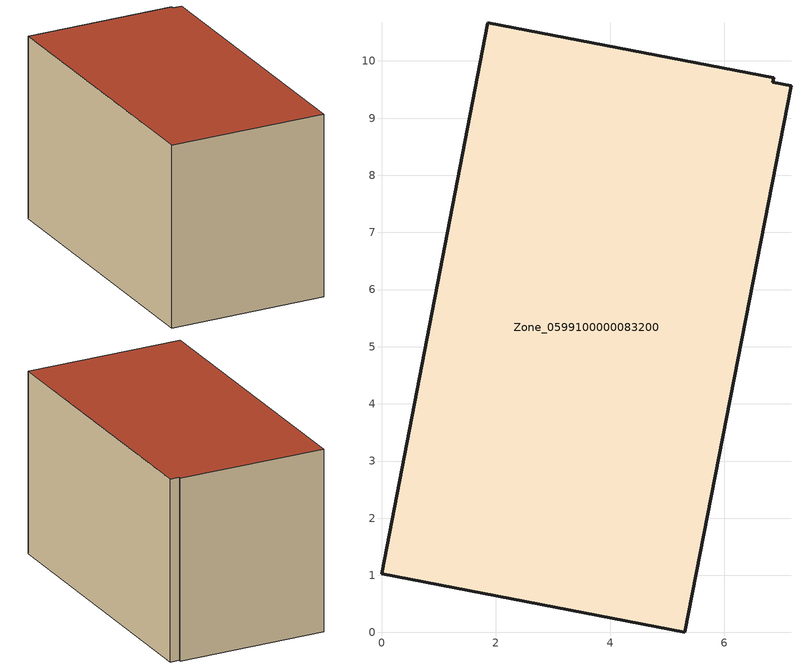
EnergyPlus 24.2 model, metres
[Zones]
Zone_0599100000083200
 floor ground (C_G): 0,1.03 1.86,10.67 6.86,9.71 6.85,9.63 7.17,9.57 5.31,0 z0
 wall outside (C_F): 1.86,10.67 0,1.03 5.31,0 7.17,9.57 6.85,9.63 6.86,9.71 1.86,10.67 z0:6.28
 roof outside (C_R): 5.31,0 7.17,9.57 6.85,9.63 6.86,9.71 1.86,10.67 0,1.03 z6.28
[BUILDING]
Pand.0599100000083200: North Axis=0; Terrain=City; Loads Convergence Tolerance Value=0.04; Temperature Convergence Tolerance Value=0.4; Solar Distribution=FullExterior; Maximum Number of Warmup Days=25; Minimum Number of Warmup Days=1
[Site:Location]
Rotterdam.The.Hague.AP_ZH_NLD Design_Conditions: Latitude=51.96; Longitude=4.45; Time Zone=1; Elevation=-4.5
[SITE:GROUNDTEMPERATURE:BUILDINGSURFACE]
18, 18, 18, 18, 18, 18, 18, 18, 18, 18, 18, 18
[MATERIAL] Thermal Absorptance=0.9; Solar Absorptance=0.7; Visible Absorptance=0.7
Name | Roughness | Thickness | Conductivity | Density | Specific Heat
G.TI.1946-1964 | MediumSmooth | 0.15 | 1 | 540 | 1210
F.TI.1946-1964 | Rough | 0.3 | 0.857143 | 1920 | 840
R.TI.1946-1964 | MediumRough | 0.2 | 0.277778 | 1500 | 1000
[CONSTRUCTION]
C_G: G.TI.1946-1964
C_F: F.TI.1946-1964
C_R: R.TI.1946-1964
[ZONE]
Zone_0599100000083200: Type=1; Multiplier=1; Ceiling Height=Autocalculate; Volume=Autocalculate; Floor Area=autocalculate; Part of Total Floor Area=Yes
[ZONEINFILTRATION:DESIGNFLOWRATE]
Infil_Zone_0599100000083200: Zone or ZoneList or Space or SpaceList=Zone_0599100000083200; Schedule=AlwaysOn; Design Flow Rate Calculation Method=Flow/Area; Flow Rate per Floor Area=0.003; Constant Term Coefficient=1; Temperature Term Coefficient=0; Velocity Term Coefficient=0; Velocity Squared Term Coefficient=0
[HVACTEMPLATE:ZONE:IDEALLOADSAIRSYSTEM]
Zone_0599100000083200: Maximum Heating Supply Air Temperature=50; Minimum Cooling Supply Air Temperature=13; Maximum Heating Supply Air Humidity Ratio=0.0156; Minimum Cooling Supply Air Humidity Ratio=0.0077; Heating Limit=NoLimit; Cooling Limit=NoLimit; Dehumidification Control Type=ConstantSensibleHeatRatio; Cooling Sensible Heat Ratio=0.7; Dehumidification Setpoint=60; Humidification Control Type=None; Humidification Setpoint=30; Outdoor Air Method=None; Outdoor Air Flow Rate per Person=0.00944; Outdoor Air Flow Rate per Zone Floor Area=0; Outdoor Air Flow Rate per Zone=0; Demand Controlled Ventilation Type=None; Outdoor Air Economizer Type=NoEconomizer; Heat Recovery Type=None; Sensible Heat Recovery Effectiveness=0.7; Latent Heat Recovery Effectiveness=0.65
[ZONECONTROL:THERMOSTAT]
ThermostatControl_Zone_0599100000083200: Zone or ZoneList=Zone_0599100000083200; Control Type Schedule=DualSetpointControlType; Control 1=Thermostat_Zone_0599100000083200; Temperature Difference Between Cutout And Setpoint=0
[THERMOSTATSETPOINT:DUALSETPOINT]
Thermostat_Zone_0599100000083200: Heating Setpoint Temperature Schedule=HeatingSetpoint_Zone_0599100000083200; Cooling Setpoint Temperature Schedule=CoolingSetpoint_Zone_0599100000083200
[SCHEDULE:COMPACT]
HeatingSetpoint_Zone_0599100000083200: Through: 12/31, For: AllDays, Until: 24:00, 21
CoolingSetpoint_Zone_0599100000083200: Through: 12/31, For: AllDays, Until: 24:00, 24
DualSetpointControlType: Through: 12/31, For: AllDays, Until: 24:00, 4
AlwaysOn: Through: 12/31, For: AllDays, Until: 24:00, 1
